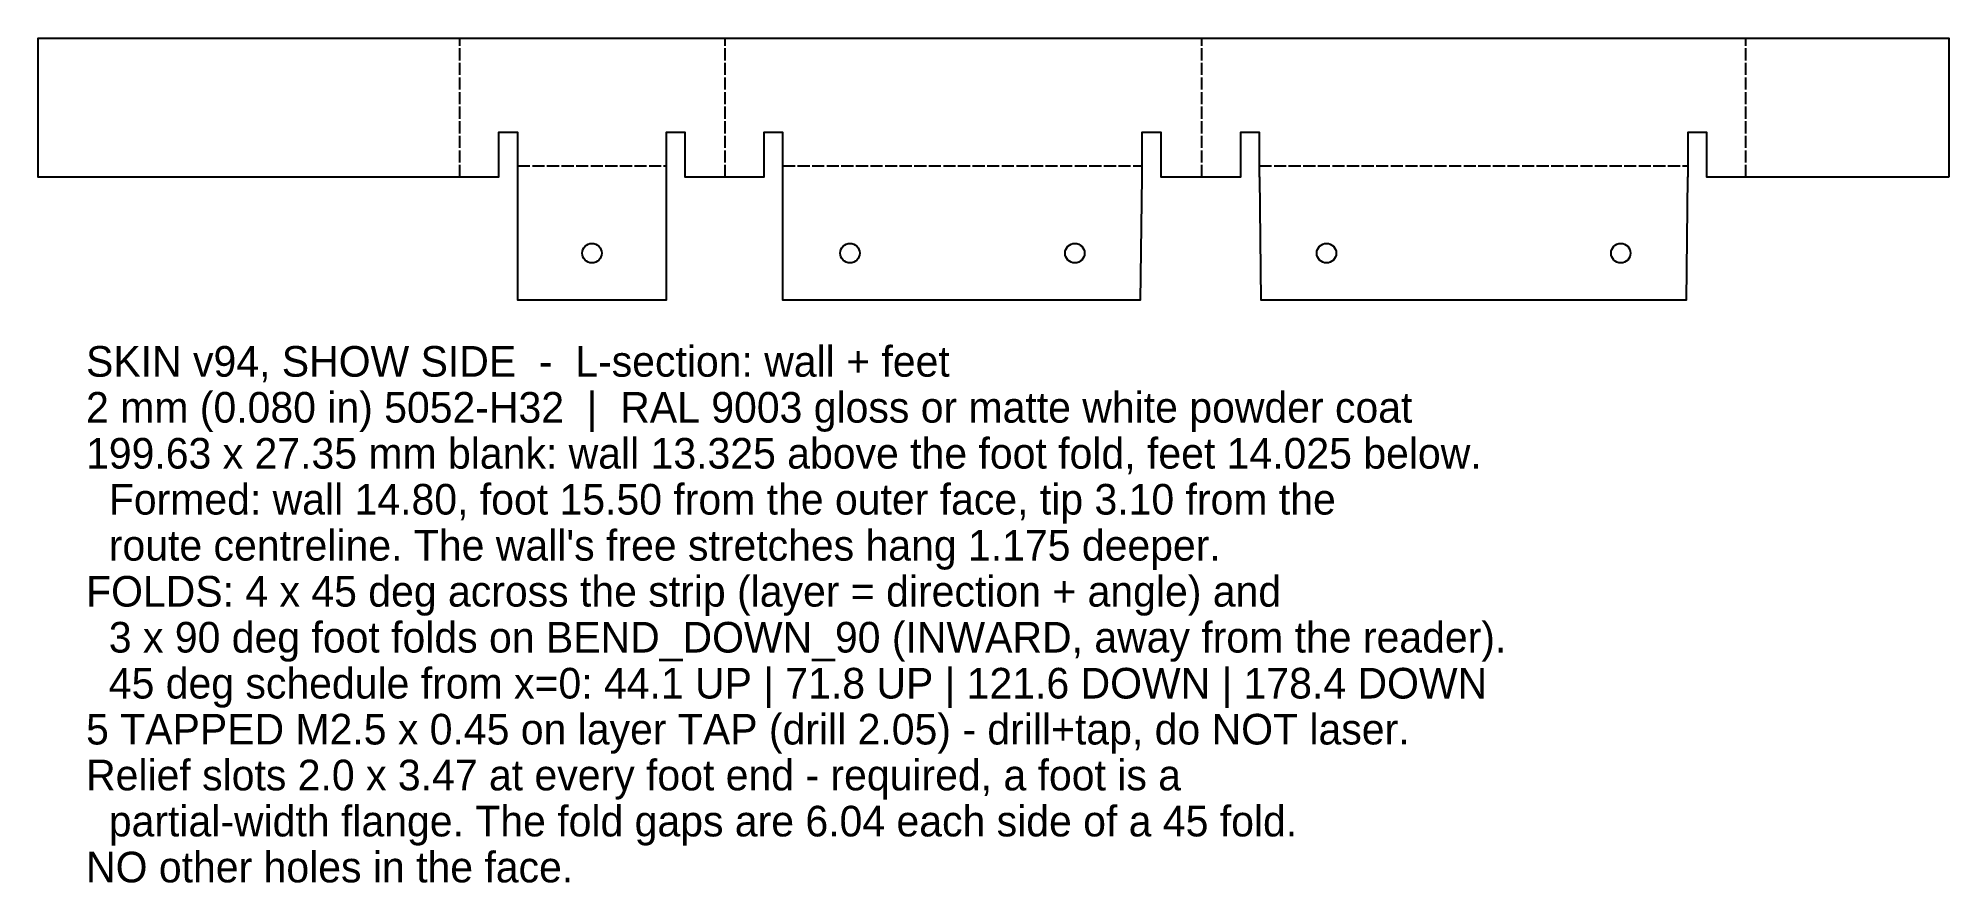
# Model space of a CAD drawing. Header units: millimetres. Extents: x 0 to 200, y -75 to 13.
import ezdxf

# ---------------------------------------------------------------- set-up
doc = ezdxf.new("R2010")
doc.units = ezdxf.units.MM
doc.linetypes.add('DASHED', pattern=[1.524, 1.27, -0.254])
for name, color, linetype in [('BEND_DOWN_45', 6, 'DASHED'), ('BEND_DOWN_90', 6, 'DASHED'), ('BEND_UP_45', 3, 'DASHED'), ('CUT', 7, 'Continuous'), ('NOTES', 4, 'Continuous'), ('TAP', 1, 'Continuous')]:
    doc.layers.add(name, color=color, linetype=linetype)

msp = doc.modelspace()

# ---------------------------------------------------------------- linework, layer by layer
at = {"layer": 'BEND_DOWN_45', "linetype": 'DASHED'}
for p, q in [((121.57, -1.18), (121.57, 13.33)), ((178.44, -1.18), (178.44, 13.33))]:
    msp.add_line(p, q, dxfattribs=at)
at = {"layer": 'BEND_DOWN_90', "linetype": 'DASHED'}
for p, q in [((50.11, 0), (65.61, 0)), ((77.82, 0), (115.32, 0)), ((127.61, 0), (172.36, 0))]:
    msp.add_line(p, q, dxfattribs=at)
at = {"layer": 'BEND_UP_45', "linetype": 'DASHED'}
for p, q in [((44.07, -1.18), (44.07, 13.33)), ((71.78, -1.18), (71.78, 13.33))]:
    msp.add_line(p, q, dxfattribs=at)
at = {"layer": 'CUT'}
msp.add_lwpolyline([(199.63, -1.18), (174.36, -1.18), (174.36, 3.47), (172.36, 3.47), (172.36, -1.18), (172.35, -1.18), (172.18, -14.03), (127.8, -14.03), (127.63, -1.18), (127.61, -1.18), (127.61, 3.47), (125.61, 3.47), (125.61, -1.18), (117.32, -1.18), (117.32, 3.47), (115.32, 3.47), (115.32, -1.18), (115.3, -1.18), (115.14, -14.03), (77.82, -14.03), (77.82, 3.47), (75.82, 3.47), (75.82, -1.18), (67.61, -1.18), (67.61, 3.47), (65.61, 3.47), (65.61, -14.03), (50.11, -14.03), (50.11, 3.47), (48.11, 3.47), (48.11, -1.18), (0, -1.18), (0, 13.33), (199.63, 13.33)], close=True, dxfattribs=at)
at = {"layer": 'TAP'}
for centre in [(57.86, -9.12), (84.82, -9.12), (108.32, -9.12), (134.61, -9.12), (165.36, -9.12)]:
    msp.add_circle(centre, 1.02, dxfattribs=at)

# ---------------------------------------------------------------- texts
at = {"layer": 'NOTES'}
for s, p in [('SKIN v94, SHOW SIDE  -  L-section: wall + feet', (5, -22.02)), ('2 mm (0.080 in) 5052-H32  |  RAL 9003 gloss or matte white powder coat', (5, -26.82)), ('199.63 x 27.35 mm blank: wall 13.325 above the foot fold, feet 14.025 below.', (5, -31.62)), ('  Formed: wall 14.80, foot 15.50 from the outer face, tip 3.10 from the', (5, -36.42)), ("  route centreline. The wall's free stretches hang 1.175 deeper.", (5, -41.23)), ('FOLDS: 4 x 45 deg across the strip (layer = direction + angle) and', (5, -46.03)), ('  3 x 90 deg foot folds on BEND_DOWN_90 (INWARD, away from the reader).', (5, -50.83)), ('  45 deg schedule from x=0: 44.1 UP | 71.8 UP | 121.6 DOWN | 178.4 DOWN', (5, -55.63)), ('5 TAPPED M2.5 x 0.45 on layer TAP (drill 2.05) - drill+tap, do NOT laser.', (5, -60.43)), ('Relief slots 2.0 x 3.47 at every foot end - required, a foot is a', (5, -65.22)), ('  partial-width flange. The fold gaps are 6.04 each side of a 45 fold.', (5, -70.03)), ('NO other holes in the face.', (5, -74.83))]:
    msp.add_text(s, height=3.2, dxfattribs=at).set_placement(p)

doc.saveas('drawing.dxf')
